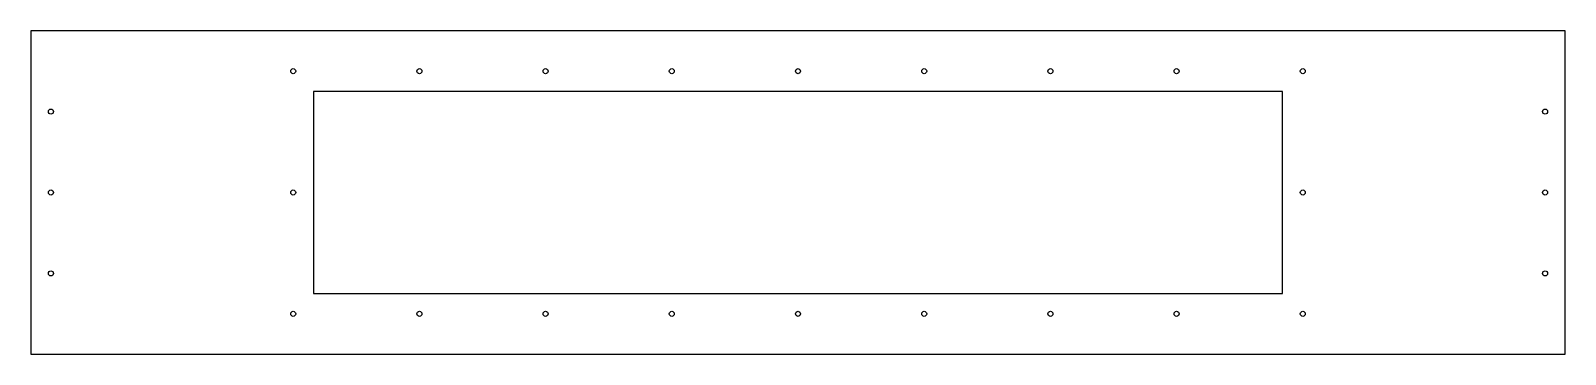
# Model space of a CAD drawing. Header units: millimetres. Extents: x 0 to 483, y -102 to 0.
import ezdxf

# ---------------------------------------------------------------- set-up
doc = ezdxf.new("R2010")
doc.units = ezdxf.units.MM
doc.layers.add('Extrude020', color=7, linetype='CONTINUOUS')

msp = doc.modelspace()

# ---------------------------------------------------------------- linework, layer by layer
at = {"layer": 'Extrude020'}
for p, q in [((0, 0), (0, 0, 0.79375)), ((0, 0), (0, -101.6)), ((0, 0, 0.79375), (0, -101.6, 0.79375)), ((0, 0), (0, 0, 0.79375)), ((482.6, 0), (0, 0)), ((482.6, 0, 0.79375), (0, 0, 0.79375)), ((0, 0), (0, -101.6)), ((482.6, 0), (0, 0)), ((0, 0, 0.79375), (0, -101.6, 0.79375)), ((482.6, 0, 0.79375), (0, 0, 0.79375)), ((482.6, 0), (482.6, 0, 0.79375)), ((482.6, -101.6), (482.6, 0)), ((482.6, -101.6, 0.79375), (482.6, 0, 0.79375)), ((482.6, 0), (482.6, 0, 0.79375)), ((482.6, -101.6), (482.6, 0)), ((482.6, -101.6, 0.79375), (482.6, 0, 0.79375)), ((83.34375, -12.7), (83.34375, -12.7, 0.79375)), ((83.34375, -12.7), (83.34375, -12.7, 0.79375)), ((123.03125, -12.7), (123.03125, -12.7, 0.79375)), ((123.03125, -12.7), (123.03125, -12.7, 0.79375)), ((162.71875, -12.7), (162.71875, -12.7, 0.79375)), ((162.71875, -12.7), (162.71875, -12.7, 0.79375)), ((202.40625, -12.7), (202.40625, -12.7, 0.79375)), ((202.40625, -12.7), (202.40625, -12.7, 0.79375)), ((242.09375, -12.7), (242.09375, -12.7, 0.79375)), ((242.09375, -12.7), (242.09375, -12.7, 0.79375)), ((281.78125, -12.7), (281.78125, -12.7, 0.79375)), ((281.78125, -12.7), (281.78125, -12.7, 0.79375)), ((321.46875, -12.7), (321.46875, -12.7, 0.79375)), ((321.46875, -12.7), (321.46875, -12.7, 0.79375)), ((361.15625, -12.7), (361.15625, -12.7, 0.79375)), ((361.15625, -12.7), (361.15625, -12.7, 0.79375)), ((400.84375, -12.7), (400.84375, -12.7, 0.79375)), ((400.84375, -12.7), (400.84375, -12.7, 0.79375)), ((88.9, -19.05), (88.9, -19.05, 0.79375)), ((88.9, -19.05), (88.9, -82.55)), ((88.9, -19.05, 0.79375), (88.9, -82.55, 0.79375)), ((88.9, -19.05), (88.9, -19.05, 0.79375)), ((393.7, -19.05), (88.9, -19.05)), ((393.7, -19.05, 0.79375), (88.9, -19.05, 0.79375)), ((88.9, -19.05), (88.9, -82.55)), ((393.7, -19.05), (88.9, -19.05)), ((88.9, -19.05, 0.79375), (88.9, -82.55, 0.79375)), ((393.7, -19.05, 0.79375), (88.9, -19.05, 0.79375)), ((393.7, -19.05), (393.7, -19.05, 0.79375)), ((393.7, -82.55), (393.7, -19.05)), ((393.7, -82.55, 0.79375), (393.7, -19.05, 0.79375)), ((393.7, -19.05), (393.7, -19.05, 0.79375)), ((393.7, -82.55), (393.7, -19.05)), ((393.7, -82.55, 0.79375), (393.7, -19.05, 0.79375)), ((7.14375, -25.4), (7.14375, -25.4, 0.79375)), ((7.14375, -25.4), (7.14375, -25.4, 0.79375)), ((477.04375, -25.4), (477.04375, -25.4, 0.79375)), ((477.04375, -25.4), (477.04375, -25.4, 0.79375)), ((7.14375, -50.8), (7.14375, -50.8, 0.79375)), ((7.14375, -50.8), (7.14375, -50.8, 0.79375)), ((83.34375, -50.8), (83.34375, -50.8, 0.79375)), ((83.34375, -50.8), (83.34375, -50.8, 0.79375)), ((400.84375, -50.8), (400.84375, -50.8, 0.79375)), ((400.84375, -50.8), (400.84375, -50.8, 0.79375)), ((477.04375, -50.8), (477.04375, -50.8, 0.79375)), ((477.04375, -50.8), (477.04375, -50.8, 0.79375)), ((7.14375, -76.2), (7.14375, -76.2, 0.79375)), ((7.14375, -76.2), (7.14375, -76.2, 0.79375)), ((477.04375, -76.2), (477.04375, -76.2, 0.79375)), ((477.04375, -76.2), (477.04375, -76.2, 0.79375)), ((88.9, -82.55), (88.9, -82.55, 0.79375)), ((88.9, -82.55), (88.9, -82.55, 0.79375)), ((88.9, -82.55), (393.7, -82.55)), ((88.9, -82.55, 0.79375), (393.7, -82.55, 0.79375)), ((88.9, -82.55), (393.7, -82.55)), ((88.9, -82.55, 0.79375), (393.7, -82.55, 0.79375)), ((393.7, -82.55), (393.7, -82.55, 0.79375)), ((393.7, -82.55), (393.7, -82.55, 0.79375)), ((83.34375, -88.9), (83.34375, -88.9, 0.79375)), ((83.34375, -88.9), (83.34375, -88.9, 0.79375)), ((123.03125, -88.9), (123.03125, -88.9, 0.79375)), ((123.03125, -88.9), (123.03125, -88.9, 0.79375)), ((162.71875, -88.9), (162.71875, -88.9, 0.79375)), ((162.71875, -88.9), (162.71875, -88.9, 0.79375)), ((202.40625, -88.9), (202.40625, -88.9, 0.79375)), ((202.40625, -88.9), (202.40625, -88.9, 0.79375)), ((242.09375, -88.9), (242.09375, -88.9, 0.79375)), ((242.09375, -88.9), (242.09375, -88.9, 0.79375)), ((281.78125, -88.9), (281.78125, -88.9, 0.79375)), ((281.78125, -88.9), (281.78125, -88.9, 0.79375)), ((321.46875, -88.9), (321.46875, -88.9, 0.79375)), ((321.46875, -88.9), (321.46875, -88.9, 0.79375)), ((361.15625, -88.9), (361.15625, -88.9, 0.79375)), ((361.15625, -88.9), (361.15625, -88.9, 0.79375)), ((400.84375, -88.9), (400.84375, -88.9, 0.79375)), ((400.84375, -88.9), (400.84375, -88.9, 0.79375)), ((0, -101.6), (0, -101.6, 0.79375)), ((0, -101.6), (0, -101.6, 0.79375)), ((0, -101.6), (482.6, -101.6)), ((0, -101.6, 0.79375), (482.6, -101.6, 0.79375)), ((0, -101.6), (482.6, -101.6)), ((0, -101.6, 0.79375), (482.6, -101.6, 0.79375)), ((482.6, -101.6), (482.6, -101.6, 0.79375)), ((482.6, -101.6), (482.6, -101.6, 0.79375))]:
    msp.add_line(p, q, dxfattribs=at)
for centre in [(82.55, -12.7), (82.55, -12.7, 0.79375), (82.55, -12.7), (82.55, -12.7, 0.79375), (122.2375, -12.7), (122.2375, -12.7, 0.79375), (122.2375, -12.7), (122.2375, -12.7, 0.79375), (161.925, -12.7), (161.925, -12.7, 0.79375), (161.925, -12.7), (161.925, -12.7, 0.79375), (201.6125, -12.7), (201.6125, -12.7, 0.79375), (201.6125, -12.7), (201.6125, -12.7, 0.79375), (241.3, -12.7), (241.3, -12.7, 0.79375), (241.3, -12.7), (241.3, -12.7, 0.79375), (280.9875, -12.7), (280.9875, -12.7, 0.79375), (280.9875, -12.7), (280.9875, -12.7, 0.79375), (320.675, -12.7), (320.675, -12.7, 0.79375), (320.675, -12.7), (320.675, -12.7, 0.79375), (360.3625, -12.7), (360.3625, -12.7, 0.79375), (360.3625, -12.7), (360.3625, -12.7, 0.79375), (400.05, -12.7), (400.05, -12.7, 0.79375), (400.05, -12.7), (400.05, -12.7, 0.79375), (6.35, -25.4), (6.35, -25.4, 0.79375), (6.35, -25.4), (6.35, -25.4, 0.79375), (476.25, -25.4), (476.25, -25.4, 0.79375), (476.25, -25.4), (476.25, -25.4, 0.79375), (6.35, -50.8), (6.35, -50.8, 0.79375), (6.35, -50.8), (6.35, -50.8, 0.79375), (82.55, -50.8), (82.55, -50.8, 0.79375), (82.55, -50.8), (82.55, -50.8, 0.79375), (400.05, -50.8), (400.05, -50.8, 0.79375), (400.05, -50.8), (400.05, -50.8, 0.79375), (476.25, -50.8), (476.25, -50.8, 0.79375), (476.25, -50.8), (476.25, -50.8, 0.79375), (6.35, -76.2), (6.35, -76.2, 0.79375), (6.35, -76.2), (6.35, -76.2, 0.79375), (476.25, -76.2), (476.25, -76.2, 0.79375), (476.25, -76.2), (476.25, -76.2, 0.79375), (82.55, -88.9), (82.55, -88.9, 0.79375), (82.55, -88.9), (82.55, -88.9, 0.79375), (122.2375, -88.9), (122.2375, -88.9, 0.79375), (122.2375, -88.9), (122.2375, -88.9, 0.79375), (161.925, -88.9), (161.925, -88.9, 0.79375), (161.925, -88.9), (161.925, -88.9, 0.79375), (201.6125, -88.9), (201.6125, -88.9, 0.79375), (201.6125, -88.9), (201.6125, -88.9, 0.79375), (241.3, -88.9), (241.3, -88.9, 0.79375), (241.3, -88.9), (241.3, -88.9, 0.79375), (280.9875, -88.9), (280.9875, -88.9, 0.79375), (280.9875, -88.9), (280.9875, -88.9, 0.79375), (320.675, -88.9), (320.675, -88.9, 0.79375), (320.675, -88.9), (320.675, -88.9, 0.79375), (360.3625, -88.9), (360.3625, -88.9, 0.79375), (360.3625, -88.9), (360.3625, -88.9, 0.79375), (400.05, -88.9), (400.05, -88.9, 0.79375), (400.05, -88.9), (400.05, -88.9, 0.79375)]:
    msp.add_circle(centre, 0.79375, dxfattribs=at)

doc.saveas('drawing.dxf')
